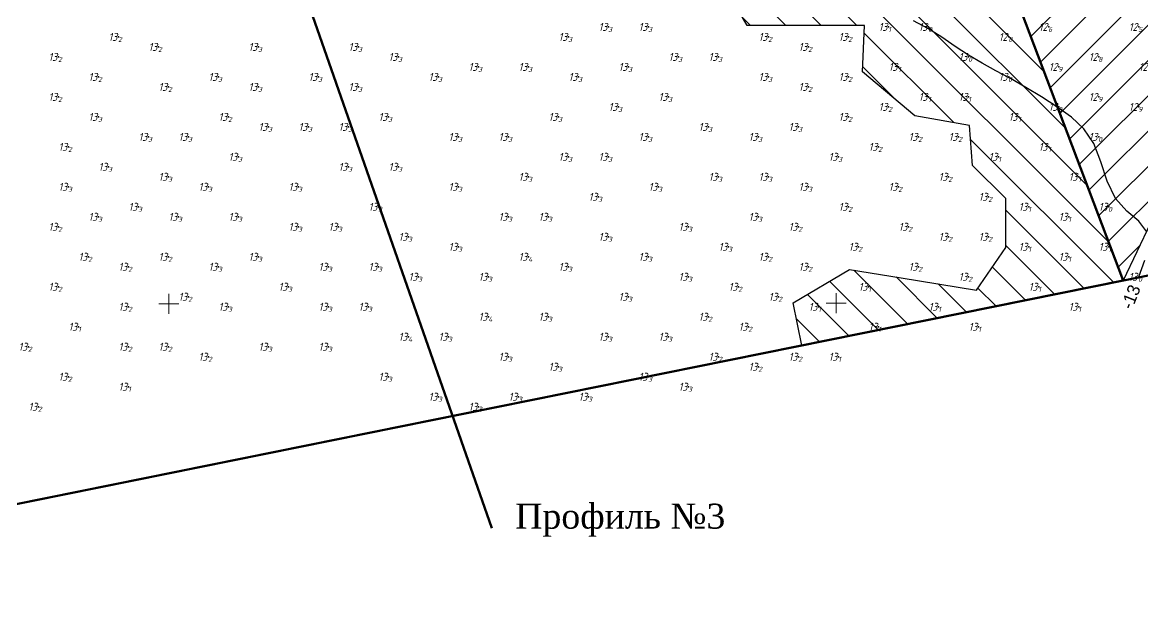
# Model space of a CAD drawing. Header units: feet. Extents: x 555402 to 556028, y 5031181 to 5031471.
# Drawn here: x 555855.4 to 555967.4, y 5031285.8 to 5031345.5 of the extents above; entities that cross this region are included whole.
import ezdxf
from ezdxf.enums import TextEntityAlignment as Align

# ---------------------------------------------------------------- set-up
doc = ezdxf.new("R2010")
doc.units = ezdxf.units.FT
doc.header["$LTSCALE"] = 5
doc.header["$MEASUREMENT"] = 0
doc.layers.add('_Р_СТ', color=8, linetype='CONTINUOUS', lineweight=9)
for name, color, linetype in [('DEPTHS_TEXT', 7, 'CONTINUOUS'), ('POINTS', 8, 'CONTINUOUS'), ('POINTS_CON', 150, 'CONTINUOUS'), ('надписи', 7, 'CONTINUOUS'), ('Р__ОН_Р__ОТ', 7, 'CONTINUOUS')]:
    doc.layers.add(name, color=color, linetype=linetype)
doc.styles.add('ISO', font='iso')
doc.styles.add('style1', font='times.ttf')
doc.styles.add('TMODELF', font='tmodelf')

msp = doc.modelspace()

# ---------------------------------------------------------------- hatches: boundary and pattern name
at = {"layer": 'надписи'}
h = msp.add_hatch(dxfattribs=at)
h.set_pattern_fill('ANSI31', color=3, scale=20)
h.set_pattern_definition([(45, (49999, 150001), (-1.767766953, 1.767766953), [])])
h.paths.add_polyline_path([(555714.96, 5031352.17), (555710.9, 5031356.45), (555719.35, 5031364.55), (555776.28, 5031386.66), (555802.84, 5031405.7), (555833.35, 5031421.6), (555863.89, 5031428.73), (555912.03, 5031430.36), (555935.62, 5031436), (555956.18, 5031430.32), (555971.25, 5031414.51), (555982.19, 5031385.6), (555988.68, 5031368.43), (555965.44, 5031319.62), (555933.19, 5031404.91), (555848.54, 5031402.22)])
h = msp.add_hatch(dxfattribs=at)
h.set_pattern_fill('ANSI31', color=1, scale=20, angle=90)
h.set_pattern_definition([(135, (49999, 150001), (-1.767766953, -1.767766953), [])])
h.paths.add_polyline_path([(555933.31, 5031313.13), (555932.45, 5031317.4), (555938.09, 5031320.74), (555943.25, 5031319.9), (555950.8, 5031318.68), (555953.72, 5031322.92), (555953.72, 5031327.83), (555950.4, 5031331.15), (555950.07, 5031335.15), (555944.62, 5031336.1), (555939.39, 5031340.51), (555939.59, 5031345.13), (555927.87, 5031345.13), (555925.62, 5031349.04), (555924.61, 5031350.8), (555909.59, 5031350.02), (555908.38, 5031352.51), (555901.9, 5031354.69), (555895.41, 5031353.77), (555891.94, 5031351.49), (555888.36, 5031355.06), (555875, 5031355.59), (555870.05, 5031351.6), (555861.2, 5031348.06), (555855.65, 5031348.06), (555853.19, 5031350.53), (555847.19, 5031350.32), (555842.5, 5031349.77), (555837.25, 5031347.62), (555833.08, 5031345.64), (555828.37, 5031343.92), (555824.24, 5031345.29), (555820.79, 5031347.62), (555816.26, 5031347.13), (555812.23, 5031345.85), (555808.33, 5031345.2), (555801.07, 5031344.91), (555797.13, 5031345.44), (555789.46, 5031346.46), (555784.34, 5031347.39), (555776.98, 5031348.73), (555770.4, 5031346.47), (555767.4, 5031345.13), (555764.99, 5031342.71), (555759.69, 5031341.05), (555756.91, 5031340.83), (555752.88, 5031339.32), (555746.88, 5031340.15), (555735.98, 5031339.82), (555715.65, 5031341.44), (555707.89, 5031343.25), (555703.81, 5031344.98), (555700.38, 5031345.38), (555698.75, 5031346.09), (555848.54, 5031402.22), (555933.19, 5031404.91), (555965.44, 5031319.62)])

# ---------------------------------------------------------------- linework, layer by layer
at = {"layer": '_Р_СТ', "linetype": 'Continuous', "flags": 128}
for points in [[(555870.03, 5031316.29), (555870.03, 5031318.29)], [(555936.75, 5031316.35), (555936.75, 5031318.35)], [(555936.75, 5031316.35), (555936.75, 5031318.35)], [(555869.03, 5031317.29), (555871.03, 5031317.29)], [(555935.75, 5031317.35), (555937.75, 5031317.35)], [(555935.75, 5031317.35), (555937.75, 5031317.35)]]:
    msp.add_lwpolyline(points, dxfattribs=at)
at = {"layer": 'POINTS', "linetype": 'Continuous'}
for p in [(555914, 5031345, 13.3), (555918, 5031345, 13.3), (555942, 5031345, 13.1), (555946, 5031345, 13), (555958, 5031345, 12.6), (555967, 5031345, 12.5), (555865, 5031344, 13.2), (555910, 5031344, 13.3), (555930, 5031344, 13.2), (555938, 5031344, 13.2), (555954, 5031344, 12.8), (555869, 5031343, 13.2), (555879, 5031343, 13.3), (555889, 5031343, 13.3), (555934, 5031343, 13.2), (555859, 5031342, 13.2), (555893, 5031342, 13.3), (555921, 5031342, 13.3), (555925, 5031342, 13.3), (555950, 5031342, 13), (555963, 5031342, 12.8), (555901, 5031341, 13.3), (555906, 5031341, 13.3), (555916, 5031341, 13.3), (555943, 5031341, 13.1), (555959, 5031341, 12.9), (555863, 5031340, 13.2), (555875, 5031340, 13.3), (555885, 5031340, 13.3), (555897, 5031340, 13.3), (555911, 5031340, 13.3), (555930, 5031340, 13.3), (555938, 5031340, 13.2), (555954, 5031340, 13), (555859, 5031338, 13.2), (555870, 5031339, 13.2), (555879, 5031339, 13.3), (555889, 5031339, 13.3), (555920, 5031338, 13.3), (555934, 5031339, 13.2), (555946, 5031338, 13.1), (555950, 5031338, 13.1), (555963, 5031338, 12.9), (555915, 5031337, 13.3), (555942, 5031337, 13.2), (555959, 5031337, 13), (555967, 5031337, 12.9), (555863, 5031336, 13.3), (555876, 5031336, 13.2), (555892, 5031336, 13.3), (555909, 5031336, 13.3), (555938, 5031336, 13.2), (555955, 5031336, 13.1), (555880, 5031335, 13.3), (555884, 5031335, 13.3), (555888, 5031335, 13.3), (555924, 5031335, 13.3), (555933, 5031335, 13.3), (555868, 5031334, 13.3), (555872, 5031334, 13.3), (555899, 5031334, 13.3), (555904, 5031334, 13.3), (555918, 5031334, 13.3), (555929, 5031334, 13.3), (555945, 5031334, 13.2), (555949, 5031334, 13.2), (555963, 5031334, 13), (555860, 5031333, 13.2), (555941, 5031333, 13.2), (555958, 5031333, 13.1), (555877, 5031332, 13.3), (555910, 5031332, 13.3), (555914, 5031332, 13.3), (555937, 5031332, 13.3), (555953, 5031332, 13.1), (555864, 5031331, 13.3), (555888, 5031331, 13.3), (555893, 5031331, 13.3), (555870, 5031330, 13.3), (555906, 5031330, 13.3), (555925, 5031330, 13.3), (555930, 5031330, 13.3), (555948, 5031330, 13.2), (555961, 5031330, 13.1), (555860, 5031329, 13.3), (555874, 5031329, 13.3), (555883, 5031329, 13.3), (555899, 5031329, 13.3), (555913, 5031328, 13.3), (555919, 5031329, 13.3), (555934, 5031329, 13.3), (555943, 5031329, 13.2), (555952, 5031328, 13.2), (555867, 5031327, 13.3), (555891, 5031327, 13.3), (555938, 5031327, 13.2), (555956, 5031327, 13.1), (555964, 5031327, 13), (555863, 5031326, 13.3), (555871, 5031326, 13.3), (555877, 5031326, 13.3), (555904, 5031326, 13.3), (555908, 5031326, 13.3), (555929, 5031326, 13.3), (555960, 5031326, 13.1), (555859, 5031325, 13.3), (555883, 5031325, 13.3), (555887, 5031325, 13.3), (555922, 5031325, 13.3), (555933, 5031325, 13.2), (555944, 5031325, 13.2), (555894, 5031324, 13.3), (555914, 5031324, 13.3), (555948, 5031324, 13.2), (555952, 5031324, 13.2), (555899, 5031323, 13.3), (555926, 5031323, 13.3), (555939, 5031323, 13.2), (555956, 5031323, 13.1), (555964, 5031323, 13.1), (555862, 5031322, 13.2), (555870, 5031322, 13.2), (555879, 5031322, 13.3), (555906, 5031322, 13.4), (555918, 5031322, 13.3), (555930, 5031322, 13.2), (555960, 5031322, 13.1), (555866, 5031321, 13.2), (555875, 5031321, 13.3), (555886, 5031321, 13.3), (555891, 5031321, 13.3), (555910, 5031321, 13.3), (555934, 5031321, 13.2), (555945, 5031321, 13.2), (555859, 5031319, 13.2), (555882, 5031319, 13.3), (555895, 5031320, 13.3), (555902, 5031320, 13.3), (555922, 5031320, 13.3), (555927, 5031319, 13.2), (555940, 5031319, 13.1), (555950, 5031320, 13.2), (555957, 5031319, 13.1), (555967, 5031320, 13), (555872, 5031318, 13.2), (555916, 5031318, 13.3), (555931, 5031318, 13.2), (555866, 5031317, 13.2), (555876, 5031317, 13.3), (555886, 5031317, 13.3), (555890, 5031317, 13.3), (555935, 5031317, 13.1), (555947, 5031317, 13.1), (555961, 5031317, 13.1), (555902, 5031316, 13.4), (555908, 5031316, 13.3), (555924, 5031316, 13.2), (555861, 5031315, 13.1), (555928, 5031315, 13.2), (555941, 5031315, 13.1), (555951, 5031315, 13.1), (555894, 5031314, 13.4), (555898, 5031314, 13.3), (555914, 5031314, 13.3), (555920, 5031314, 13.3), (555856, 5031313, 13.2), (555866, 5031313, 13.2), (555870, 5031313, 13.2), (555880, 5031313, 13.3), (555886, 5031313, 13.3), (555874, 5031312, 13.2), (555904, 5031312, 13.3), (555925, 5031312, 13.2), (555933, 5031312, 13.2), (555937, 5031312, 13.1), (555860, 5031310, 13.2), (555892, 5031310, 13.3), (555909, 5031311, 13.3), (555918, 5031310, 13.3), (555929, 5031311, 13.2), (555866, 5031309, 13.1), (555922, 5031309, 13.3), (555897, 5031308, 13.3), (555905, 5031308, 13.3), (555912, 5031308, 13.3), (555857, 5031307, 13.2), (555901, 5031307, 13.3)]:
    msp.add_point(p, dxfattribs=at)
at = {"layer": 'POINTS_CON', "linetype": 'Continuous', "flags": 128}
for points in [[(555967.83, 5031324.5), (555967.01, 5031325.55), (555965.82, 5031326.56), (555964.67, 5031327.83), (555963.85, 5031329.56), (555963.21, 5031331.5), (555962.5, 5031333.33), (555961.51, 5031334.8), (555960.27, 5031335.98), (555958.83, 5031337), (555957.29, 5031337.99), (555955.71, 5031338.95), (555954.17, 5031339.83), (555952.72, 5031340.62), (555951.34, 5031341.38), (555950, 5031342.17), (555948.66, 5031343.04), (555947.31, 5031343.96), (555945.92, 5031344.83), (555944.49, 5031345.61)], [(555967, 5031320), (555967.62, 5031321.65)]]:
    msp.add_lwpolyline(points, dxfattribs=at)
at = {"layer": 'надписи', "color": 6, "linetype": 'Continuous', "lineweight": 50}
msp.add_line((555860.97, 5031413.24), (555902.32, 5031294.85), dxfattribs=at)
at = {"layer": 'надписи', "color": 3, "flags": 128}
msp.add_lwpolyline([(555714.96, 5031352.17), (555710.9, 5031356.45), (555719.35, 5031364.55), (555776.28, 5031386.66), (555802.84, 5031405.7), (555833.35, 5031421.6), (555863.89, 5031428.73), (555912.03, 5031430.36), (555935.62, 5031436), (555956.18, 5031430.32), (555971.25, 5031414.51), (555982.19, 5031385.6), (555988.68, 5031368.43), (555965.44, 5031319.62), (555933.19, 5031404.91), (555848.54, 5031402.22), (555714.96, 5031352.17)], dxfattribs=at)
at = {"layer": 'надписи', "color": 1, "linetype": 'Continuous', "lineweight": 100, "flags": 128}
msp.add_lwpolyline([(555696.24, 5031345.15), (555848.54, 5031402.22), (555933.19, 5031404.91), (555965.44, 5031319.62), (555724.08, 5031270.84), (555696.24, 5031345.15)], dxfattribs=at)
at = {"layer": 'надписи', "color": 1, "flags": 128}
for points in [[(555698.75, 5031346.09), (555848.54, 5031402.22), (555933.19, 5031404.91), (555965.44, 5031319.62), (555933.31, 5031313.13)], [(555933.31, 5031313.13), (555932.45, 5031317.4), (555938.09, 5031320.74), (555943.25, 5031319.9), (555950.8, 5031318.68), (555953.72, 5031322.92), (555953.72, 5031327.83), (555950.4, 5031331.15), (555950.07, 5031335.15), (555944.62, 5031336.1), (555939.39, 5031340.51), (555939.59, 5031345.13), (555927.87, 5031345.13), (555925.62, 5031349.04)]]:
    msp.add_lwpolyline(points, dxfattribs=at)
at = {"layer": 'Р__ОН_Р__ОТ', "color": 96, "linetype": 'Continuous', "lineweight": 50, "flags": 128}
msp.add_lwpolyline([(555417.7, 5031197.3), (555647.7, 5031255.4), (555995.5, 5031325.7), (556001.9, 5031346.7), (555967.5, 5031457.8), (555918.6, 5031446.9), (555891.9, 5031446.3), (555408.8, 5031291.6), (555417.7, 5031197.3)], close=True, dxfattribs=at)

# ---------------------------------------------------------------- texts
at = {"layer": 'DEPTHS_TEXT', "linetype": 'Continuous', "style": 'ISO', "oblique": 15}
for s, p in [('13', (555913.87, 5031345)), ('13', (555917.87, 5031345)), ('13', (555941.87, 5031345)), ('13', (555945.87, 5031345)), ('12', (555957.87, 5031345)), ('12', (555966.87, 5031345)), ('13', (555864.87, 5031344)), ('13', (555909.87, 5031344)), ('13', (555929.87, 5031344)), ('13', (555937.87, 5031344)), ('12', (555953.87, 5031344)), ('13', (555868.87, 5031343)), ('13', (555878.87, 5031343)), ('13', (555888.87, 5031343)), ('13', (555933.87, 5031343)), ('13', (555858.87, 5031342)), ('13', (555892.87, 5031342)), ('13', (555900.87, 5031341)), ('13', (555905.87, 5031341)), ('13', (555915.87, 5031341)), ('13', (555920.87, 5031342)), ('13', (555924.87, 5031342)), ('13', (555942.87, 5031341)), ('13', (555949.87, 5031342)), ('12', (555958.87, 5031341)), ('12', (555962.87, 5031342)), ('12', (555967.87, 5031341)), ('13', (555862.87, 5031340)), ('13', (555874.87, 5031340)), ('13', (555884.87, 5031340)), ('13', (555896.87, 5031340)), ('13', (555910.87, 5031340)), ('13', (555929.87, 5031340)), ('13', (555937.87, 5031340)), ('13', (555953.87, 5031340)), ('13', (555869.87, 5031339)), ('13', (555878.87, 5031339)), ('13', (555888.87, 5031339)), ('13', (555933.87, 5031339)), ('13', (555858.87, 5031338)), ('13', (555919.87, 5031338)), ('13', (555945.87, 5031338)), ('13', (555949.87, 5031338)), ('12', (555962.87, 5031338)), ('13', (555914.87, 5031337)), ('13', (555941.87, 5031337)), ('13', (555958.87, 5031337)), ('12', (555966.87, 5031337)), ('13', (555862.87, 5031336)), ('13', (555875.87, 5031336)), ('13', (555891.87, 5031336)), ('13', (555908.87, 5031336)), ('13', (555937.87, 5031336)), ('13', (555954.87, 5031336)), ('13', (555879.87, 5031335)), ('13', (555883.87, 5031335)), ('13', (555887.87, 5031335)), ('13', (555923.87, 5031335)), ('13', (555932.87, 5031335)), ('13', (555867.87, 5031334)), ('13', (555871.87, 5031334)), ('13', (555898.87, 5031334)), ('13', (555903.87, 5031334)), ('13', (555917.87, 5031334)), ('13', (555928.87, 5031334)), ('13', (555944.87, 5031334)), ('13', (555948.87, 5031334)), ('13', (555962.87, 5031334)), ('13', (555859.87, 5031333)), ('13', (555876.87, 5031332)), ('13', (555909.87, 5031332)), ('13', (555913.87, 5031332)), ('13', (555936.87, 5031332)), ('13', (555940.87, 5031333)), ('13', (555952.87, 5031332)), ('13', (555957.87, 5031333)), ('13', (555863.87, 5031331)), ('13', (555887.87, 5031331)), ('13', (555892.87, 5031331)), ('13', (555869.87, 5031330)), ('13', (555905.87, 5031330)), ('13', (555924.87, 5031330)), ('13', (555929.87, 5031330)), ('13', (555947.87, 5031330)), ('13', (555960.87, 5031330)), ('13', (555859.87, 5031329)), ('13', (555873.87, 5031329)), ('13', (555882.87, 5031329)), ('13', (555898.87, 5031329)), ('13', (555918.87, 5031329)), ('13', (555933.87, 5031329)), ('13', (555942.87, 5031329)), ('13', (555912.87, 5031328)), ('13', (555951.87, 5031328)), ('13', (555866.87, 5031327)), ('13', (555890.87, 5031327)), ('13', (555937.87, 5031327)), ('13', (555955.87, 5031327)), ('13', (555963.87, 5031327)), ('13', (555862.87, 5031326)), ('13', (555870.87, 5031326)), ('13', (555876.87, 5031326)), ('13', (555903.87, 5031326)), ('13', (555907.87, 5031326)), ('13', (555928.87, 5031326)), ('13', (555959.87, 5031326)), ('13', (555858.87, 5031325)), ('13', (555882.87, 5031325)), ('13', (555886.87, 5031325)), ('13', (555921.87, 5031325)), ('13', (555932.87, 5031325)), ('13', (555943.87, 5031325)), ('13', (555893.87, 5031324)), ('13', (555913.87, 5031324)), ('13', (555947.87, 5031324)), ('13', (555951.87, 5031324)), ('13', (555861.87, 5031322)), ('13', (555869.87, 5031322)), ('13', (555878.87, 5031322)), ('13', (555898.87, 5031323)), ('13', (555905.87, 5031322)), ('13', (555917.87, 5031322)), ('13', (555925.87, 5031323)), ('13', (555929.87, 5031322)), ('13', (555938.87, 5031323)), ('13', (555955.87, 5031323)), ('13', (555959.87, 5031322)), ('13', (555963.87, 5031323)), ('13', (555865.87, 5031321)), ('13', (555874.87, 5031321)), ('13', (555885.87, 5031321)), ('13', (555890.87, 5031321)), ('13', (555909.87, 5031321)), ('13', (555933.87, 5031321)), ('13', (555944.87, 5031321)), ('13', (555894.87, 5031320)), ('13', (555901.87, 5031320)), ('13', (555921.87, 5031320)), ('13', (555949.87, 5031320)), ('13', (555966.87, 5031320)), ('13', (555858.87, 5031319)), ('13', (555881.87, 5031319)), ('13', (555926.87, 5031319)), ('13', (555939.87, 5031319)), ('13', (555956.87, 5031319)), ('13', (555871.87, 5031318)), ('13', (555915.87, 5031318)), ('13', (555930.87, 5031318)), ('13', (555865.87, 5031317)), ('13', (555875.87, 5031317)), ('13', (555885.87, 5031317)), ('13', (555889.87, 5031317)), ('13', (555934.87, 5031317)), ('13', (555946.87, 5031317)), ('13', (555960.87, 5031317)), ('13', (555901.87, 5031316)), ('13', (555907.87, 5031316)), ('13', (555923.87, 5031316)), ('13', (555860.87, 5031315)), ('13', (555927.87, 5031315)), ('13', (555940.87, 5031315)), ('13', (555950.87, 5031315)), ('13', (555855.87, 5031313)), ('13', (555865.87, 5031313)), ('13', (555869.87, 5031313)), ('13', (555879.87, 5031313)), ('13', (555885.87, 5031313)), ('13', (555893.87, 5031314)), ('13', (555897.87, 5031314)), ('13', (555913.87, 5031314)), ('13', (555919.87, 5031314)), ('13', (555873.87, 5031312)), ('13', (555903.87, 5031312)), ('13', (555924.87, 5031312)), ('13', (555932.87, 5031312)), ('13', (555936.87, 5031312)), ('13', (555908.87, 5031311)), ('13', (555928.87, 5031311)), ('13', (555859.87, 5031310)), ('13', (555891.87, 5031310)), ('13', (555917.87, 5031310)), ('13', (555865.87, 5031309)), ('13', (555921.87, 5031309)), ('13', (555896.87, 5031308)), ('13', (555904.87, 5031308)), ('13', (555911.87, 5031308)), ('13', (555856.87, 5031307)), ('13', (555900.87, 5031307))]:
    msp.add_text(s, height=0.8, dxfattribs=at).set_placement(p, align=Align.MIDDLE_RIGHT)
for s, p in [('3', (555913.95, 5031345)), ('3', (555917.95, 5031345)), ('1', (555941.95, 5031345)), ('0', (555945.95, 5031345)), ('6', (555957.95, 5031345)), ('5', (555966.95, 5031345)), ('2', (555864.95, 5031344)), ('3', (555909.95, 5031344)), ('2', (555929.95, 5031344)), ('2', (555937.95, 5031344)), ('8', (555953.95, 5031344)), ('2', (555868.95, 5031343)), ('3', (555878.95, 5031343)), ('3', (555888.95, 5031343)), ('2', (555933.95, 5031343)), ('2', (555858.95, 5031342)), ('3', (555892.95, 5031342)), ('3', (555920.95, 5031342)), ('3', (555924.95, 5031342)), ('0', (555949.95, 5031342)), ('8', (555962.95, 5031342)), ('3', (555900.95, 5031341)), ('3', (555905.95, 5031341)), ('3', (555915.95, 5031341)), ('1', (555942.95, 5031341)), ('9', (555958.95, 5031341)), ('2', (555862.95, 5031340)), ('3', (555874.95, 5031340)), ('3', (555884.95, 5031340)), ('3', (555896.95, 5031340)), ('3', (555910.95, 5031340)), ('3', (555929.95, 5031340)), ('2', (555937.95, 5031340)), ('0', (555953.95, 5031340)), ('2', (555858.95, 5031338)), ('2', (555869.95, 5031339)), ('3', (555878.95, 5031339)), ('3', (555888.95, 5031339)), ('3', (555919.95, 5031338)), ('2', (555933.95, 5031339)), ('1', (555945.95, 5031338)), ('1', (555949.95, 5031338)), ('9', (555962.95, 5031338)), ('3', (555914.95, 5031337)), ('2', (555941.95, 5031337)), ('0', (555958.95, 5031337)), ('9', (555966.95, 5031337)), ('3', (555862.95, 5031336)), ('2', (555875.95, 5031336)), ('3', (555891.95, 5031336)), ('3', (555908.95, 5031336)), ('2', (555937.95, 5031336)), ('1', (555954.95, 5031336)), ('3', (555879.95, 5031335)), ('3', (555883.95, 5031335)), ('3', (555887.95, 5031335)), ('3', (555923.95, 5031335)), ('3', (555932.95, 5031335)), ('3', (555867.95, 5031334)), ('3', (555871.95, 5031334)), ('3', (555898.95, 5031334)), ('3', (555903.95, 5031334)), ('3', (555917.95, 5031334)), ('3', (555928.95, 5031334)), ('2', (555944.95, 5031334)), ('2', (555948.95, 5031334)), ('0', (555962.95, 5031334)), ('2', (555859.95, 5031333)), ('2', (555940.95, 5031333)), ('1', (555957.95, 5031333)), ('3', (555876.95, 5031332)), ('3', (555909.95, 5031332)), ('3', (555913.95, 5031332)), ('3', (555936.95, 5031332)), ('1', (555952.95, 5031332)), ('3', (555863.95, 5031331)), ('3', (555887.95, 5031331)), ('3', (555892.95, 5031331)), ('3', (555869.95, 5031330)), ('3', (555905.95, 5031330)), ('3', (555924.95, 5031330)), ('3', (555929.95, 5031330)), ('2', (555947.95, 5031330)), ('1', (555960.95, 5031330)), ('3', (555859.95, 5031329)), ('3', (555873.95, 5031329)), ('3', (555882.95, 5031329)), ('3', (555898.95, 5031329)), ('3', (555912.95, 5031328)), ('3', (555918.95, 5031329)), ('3', (555933.95, 5031329)), ('2', (555942.95, 5031329)), ('2', (555951.95, 5031328)), ('3', (555866.95, 5031327)), ('3', (555890.95, 5031327)), ('2', (555937.95, 5031327)), ('1', (555955.95, 5031327)), ('0', (555963.95, 5031327)), ('3', (555862.95, 5031326)), ('3', (555870.95, 5031326)), ('3', (555876.95, 5031326)), ('3', (555903.95, 5031326)), ('3', (555907.95, 5031326)), ('3', (555928.95, 5031326)), ('1', (555959.95, 5031326)), ('2', (555858.95, 5031325)), ('3', (555882.95, 5031325)), ('3', (555886.95, 5031325)), ('3', (555921.95, 5031325)), ('2', (555932.95, 5031325)), ('2', (555943.95, 5031325)), ('3', (555893.95, 5031324)), ('3', (555913.95, 5031324)), ('2', (555947.95, 5031324)), ('2', (555951.95, 5031324)), ('3', (555898.95, 5031323)), ('3', (555925.95, 5031323)), ('2', (555938.95, 5031323)), ('1', (555955.95, 5031323)), ('1', (555963.95, 5031323)), ('2', (555861.95, 5031322)), ('2', (555869.95, 5031322)), ('3', (555878.95, 5031322)), ('4', (555905.95, 5031322)), ('3', (555917.95, 5031322)), ('2', (555929.95, 5031322)), ('1', (555959.95, 5031322)), ('2', (555865.95, 5031321)), ('3', (555874.95, 5031321)), ('3', (555885.95, 5031321)), ('3', (555890.95, 5031321)), ('3', (555909.95, 5031321)), ('2', (555933.95, 5031321)), ('2', (555944.95, 5031321)), ('2', (555858.95, 5031319)), ('3', (555881.95, 5031319)), ('3', (555894.95, 5031320)), ('3', (555901.95, 5031320)), ('3', (555921.95, 5031320)), ('2', (555926.95, 5031319)), ('1', (555939.95, 5031319)), ('2', (555949.95, 5031320)), ('1', (555956.95, 5031319)), ('0', (555966.95, 5031320)), ('2', (555871.95, 5031318)), ('3', (555915.95, 5031318)), ('2', (555930.95, 5031318)), ('2', (555865.95, 5031317)), ('3', (555875.95, 5031317)), ('3', (555885.95, 5031317)), ('3', (555889.95, 5031317)), ('1', (555934.95, 5031317)), ('1', (555946.95, 5031317)), ('1', (555960.95, 5031317)), ('4', (555901.95, 5031316)), ('3', (555907.95, 5031316)), ('2', (555923.95, 5031316)), ('1', (555860.95, 5031315)), ('2', (555927.95, 5031315)), ('1', (555940.95, 5031315)), ('1', (555950.95, 5031315)), ('4', (555893.95, 5031314)), ('3', (555897.95, 5031314)), ('3', (555913.95, 5031314)), ('3', (555919.95, 5031314)), ('2', (555855.95, 5031313)), ('2', (555865.95, 5031313)), ('2', (555869.95, 5031313)), ('3', (555879.95, 5031313)), ('3', (555885.95, 5031313)), ('2', (555873.95, 5031312)), ('3', (555903.95, 5031312)), ('2', (555924.95, 5031312)), ('2', (555932.95, 5031312)), ('1', (555936.95, 5031312)), ('2', (555859.95, 5031310)), ('3', (555891.95, 5031310)), ('3', (555908.95, 5031311)), ('3', (555917.95, 5031310)), ('2', (555928.95, 5031311)), ('1', (555865.95, 5031309)), ('3', (555921.95, 5031309)), ('3', (555896.95, 5031308)), ('3', (555904.95, 5031308)), ('3', (555911.95, 5031308)), ('2', (555856.95, 5031307)), ('3', (555900.95, 5031307))]:
    msp.add_text(s, height=0.5, dxfattribs=at).set_placement(p, align=Align.TOP_LEFT)
at = {"layer": 'POINTS_CON', "linetype": 'Continuous', "style": 'TMODELF'}
msp.add_text('-13', height=1.25, rotation=68.1986, dxfattribs=at).set_placement((555966.2, 5031317.99, 13), align=Align.MIDDLE_CENTER)
at = {"layer": 'надписи', "insert": (555904.66, 5031297.31), "char_height": 2.5, "attachment_point": 1, "style": 'style1'}
msp.add_mtext_dynamic_manual_height_columns('{\\C1;Профиль №3}', width=22.2697, gutter_width=12.5, heights=[0], dxfattribs=at)

doc.saveas('drawing.dxf')
